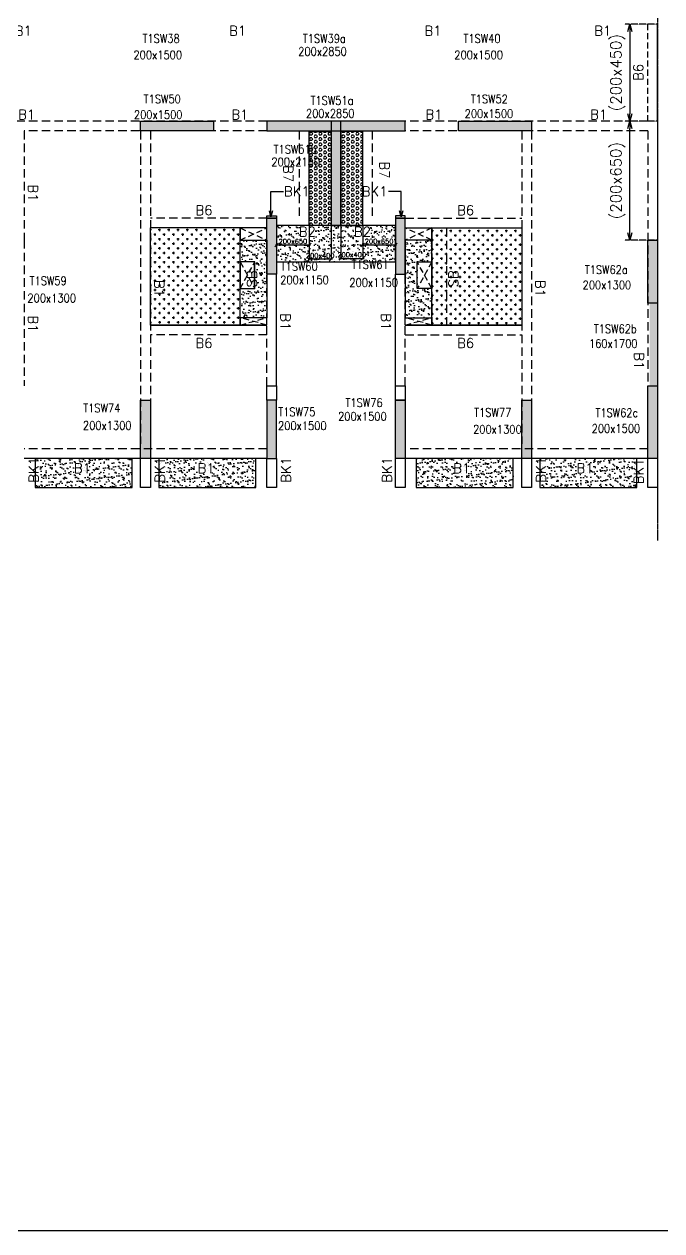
# Model space of a CAD drawing. Header units: millimetres. Extents: x 1078357 to 2594950, y -5122486 to -4636555.
# Drawn here: x 1261697 to 1274835, y -4684349 to -4659484 of the extents above; entities that cross this region are included whole.
import ezdxf

# ---------------------------------------------------------------- set-up
doc = ezdxf.new("R2010")
doc.units = ezdxf.units.MM
doc.header["$PDMODE"] = 35
for name, pattern in [('CONTINOUS', [0]), ('DOT', [0.25, 0, -0.25]), ('HIDDEN', [0.375, 0.25, -0.125]), ('New Retail block$0$CONTINOUS', [0])]:
    doc.linetypes.add(name, pattern=pattern)
doc.layers.get('0').update_dxf_attribs({"lineweight": 0})
doc.layers.get('Defpoints').update_dxf_attribs({"lineweight": 0})
for name, color, linetype in [('B-200x325', 201, 'HIDDEN'), ('DROP SLAB', 8, 'Continuous'), ('EXPANSION JOINT', 10, 'HIDDEN'), ('NON STR. RCC WALL', 6, 'Continuous'), ('S-BEAM', 3, 'HIDDEN'), ('S-BEAM NO.', 6, 'Continuous'), ('S-COLUMN', 1, 'Continuous'), ('S-COLUMN_START', 4, 'Continuous'), ('S-CUTOUT', 8, 'HIDDEN'), ('S-DIM', 2, 'Continuous'), ('S-SLAB-PROJECTION', 54, 'New Retail block$0$CONTINOUS'), ('SLAB FOLD', 8, 'Continuous')]:
    doc.layers.add(name, color=color, linetype=linetype)
for name, color, linetype, lineweight in [('Boundary', 40, 'Continuous', 30), ('COL. NO.', 30, 'Continuous', 25), ('COL. SIZE', 7, 'Continuous', 25), ('DIM', 9, 'Continuous', 25), ('HATCH', 8, 'Continuous', 30)]:
    doc.layers.add(name, color=color, linetype=linetype, lineweight=lineweight)
doc.styles.add('Roman', font='romans')
doc.styles.add('ROMANS', font='romans.shx', dxfattribs={"width": 0.85})
doc.dimstyles.new('HARESH', dxfattribs={"dimtxt": 150, "dimasz": 75, "dimexe": 0, "dimexo": 0, "dimgap": 25, "dimtad": 1, "dimdec": 0, "dimdsep": 46, "dimtxsty": 'Roman', "dimblk": 'OBLIQUE', "dimcen": 225, "dimdle": 25, "dimclrd": 2, "dimclre": 2, "dimclrt": 7, "dimadec": 8, "dimazin": 1, "dimtfac": 1, "dimtdec": 0, "dimtmove": 0, "dimatfit": 0, "dimfxl": 1, "dimlwd": -1, "dimlwe": -1, "dimarcsym": 0})
pattern_1 = [(180, (135672.024, 213489.83), (-7e-15, -54.99261315), [31.75, -63.5]), (300, (135672.024, 213489.83), (47.625, 27.4963066), [31.75, -63.5]), (240, (135640.274, 213489.83), (47.625, -27.4963066), [31.75, -63.5])]

# ---------------------------------------------------------------- blocks, each defined once
blk = doc.blocks.new('_Open30')
at = {"color": 0, "linetype": 'ByBlock', "lineweight": -2}
for p, q in [((-1, 0.27), (0, 0)), ((0, 0), (-1, -0.27)), ((0, 0), (-1, 0))]:
    blk.add_line(p, q, dxfattribs=at)
blk = doc.blocks.new('*D1608')
at = {"layer": 'Defpoints', "color": 0, "linetype": 'CONTINOUS', "ltscale": 0.5, "transparency": 16777216}
for p in [(1274173, -4661484), (1274747, -4661484, 0), (1274747, -4663934, 0)]:
    blk.add_point(p, dxfattribs=at)
at = {"layer": 'S-DIM', "color": 2, "linetype": 'DOT', "ltscale": 0.5, "transparency": 16777216}
for p, q in [((1274747, -4661484), (1274073, -4661484)), ((1274747, -4663934), (1274073, -4663934))]:
    blk.add_line(p, q, dxfattribs=at)
at = {"layer": 'S-DIM', "color": 2, "linetype": 'CONTINOUS', "ltscale": 0.5, "transparency": 16777216}
blk.add_line((1274173, -4663784), (1274173, -4661634), dxfattribs=at)
at = {"layer": 'S-DIM', "color": 2, "linetype": 'CONTINOUS', "ltscale": 0.5, "transparency": 16777216, "xscale": 150, "yscale": 150, "zscale": 150}
for p, rotation in [((1274173, -4661484), 90), ((1274173, -4663934), 270)]:
    blk.add_blockref('_Open30', p, dxfattribs=dict(at, rotation=rotation))
at = {"layer": 'S-DIM', "color": 7, "linetype": 'CONTINOUS', "ltscale": 0.5, "transparency": 16777216, "insert": (1273926, -4662709), "char_height": 225, "attachment_point": 5, "rotation": 90, "style": 'Roman'}
blk.add_mtext('(200x650)', dxfattribs=at)
blk = doc.blocks.new('*D1609')
at = {"layer": 'Defpoints', "color": 0, "linetype": 'CONTINOUS', "ltscale": 0.5, "transparency": 16777216}
for p in [(1274747, -4659484, 0), (1274173, -4661484), (1274747, -4661484, 0)]:
    blk.add_point(p, dxfattribs=at)
at = {"layer": 'S-DIM', "color": 2, "linetype": 'DOT', "ltscale": 0.5, "transparency": 16777216}
for p, q in [((1274747, -4659484), (1274073, -4659484)), ((1274747, -4661484), (1274073, -4661484))]:
    blk.add_line(p, q, dxfattribs=at)
at = {"layer": 'S-DIM', "color": 2, "linetype": 'CONTINOUS', "ltscale": 0.5, "transparency": 16777216}
blk.add_line((1274173, -4659634), (1274173, -4661334), dxfattribs=at)
at = {"layer": 'S-DIM', "color": 2, "linetype": 'CONTINOUS', "ltscale": 0.5, "transparency": 16777216, "xscale": 150, "yscale": 150, "zscale": 150}
for p, rotation in [((1274173, -4659484), 90), ((1274173, -4661484), 270)]:
    blk.add_blockref('_Open30', p, dxfattribs=dict(at, rotation=rotation))
at = {"layer": 'S-DIM', "color": 7, "linetype": 'CONTINOUS', "ltscale": 0.5, "transparency": 16777216, "insert": (1273926, -4660484), "char_height": 225, "attachment_point": 5, "rotation": 90, "style": 'Roman'}
blk.add_mtext('(200x450)', dxfattribs=at)
blk = doc.blocks.new('_Oblique')
at = {"color": 0, "linetype": 'ByBlock', "lineweight": -2}
blk.add_line((-0.5, -0.5), (0.5, 0.5), dxfattribs=at)
blk = doc.blocks.new('*D1115')
at = {"layer": 'Defpoints', "color": 0, "ltscale": 700, "transparency": 16777216}
for p in [(1267571, -4663635, 0), (1268021, -4663635, 0), (1267571, -4664330)]:
    blk.add_point(p, dxfattribs=at)
at = {"layer": 'DIM', "color": 2, "ltscale": 700, "transparency": 16777216}
for p, q in [((1267571, -4663635), (1267571, -4664330)), ((1268021, -4663635), (1268021, -4664330)), ((1268046, -4664330), (1267546, -4664330))]:
    blk.add_line(p, q, dxfattribs=at)
at = {"layer": 'DIM', "color": 2, "ltscale": 700, "transparency": 16777216, "xscale": 75, "yscale": 75, "zscale": 75, "rotation": 180}
blk.add_blockref('_Oblique', (1267571, -4664330), dxfattribs=at)
at = {"layer": 'DIM', "color": 2, "ltscale": 700, "transparency": 16777216, "xscale": 75, "yscale": 75, "zscale": 75}
blk.add_blockref('_Oblique', (1268021, -4664330), dxfattribs=at)
at = {"layer": 'DIM', "color": 7, "ltscale": 700, "transparency": 16777216, "insert": (1267796, -4664255), "char_height": 150, "attachment_point": 5, "style": 'Roman'}
blk.add_mtext('{\\H0.666667x;200x400}', dxfattribs=at)
blk = doc.blocks.new('*D1116')
at = {"layer": 'Defpoints', "color": 0, "ltscale": 700, "transparency": 16777216}
for p in [(1266897, -4663635, 0), (1267571, -4663635, 0), (1266897, -4664037)]:
    blk.add_point(p, dxfattribs=at)
at = {"layer": 'DIM', "color": 2, "ltscale": 700, "transparency": 16777216}
for p, q in [((1266897, -4663635), (1266897, -4664037)), ((1267571, -4663635), (1267571, -4664037)), ((1267596, -4664037), (1266872, -4664037))]:
    blk.add_line(p, q, dxfattribs=at)
at = {"layer": 'DIM', "color": 2, "ltscale": 700, "transparency": 16777216, "xscale": 75, "yscale": 75, "zscale": 75, "rotation": 180}
blk.add_blockref('_Oblique', (1266897, -4664037), dxfattribs=at)
at = {"layer": 'DIM', "color": 2, "ltscale": 700, "transparency": 16777216, "xscale": 75, "yscale": 75, "zscale": 75}
blk.add_blockref('_Oblique', (1267571, -4664037), dxfattribs=at)
at = {"layer": 'DIM', "color": 7, "ltscale": 700, "transparency": 16777216, "insert": (1267234, -4663962), "char_height": 150, "attachment_point": 5, "style": 'Roman'}
blk.add_mtext('{\\H0.666667x;200x650}', dxfattribs=at)
blk = doc.blocks.new('*D1117')
at = {"layer": 'Defpoints', "color": 0, "ltscale": 700, "transparency": 16777216}
for p in [(1268221, -4663635, 0), (1268672, -4663635, 0), (1268672, -4664312)]:
    blk.add_point(p, dxfattribs=at)
at = {"layer": 'DIM', "color": 2, "ltscale": 700, "transparency": 16777216}
for p, q in [((1268221, -4663635), (1268221, -4664312)), ((1268672, -4663635), (1268672, -4664312)), ((1268196, -4664312), (1268697, -4664312))]:
    blk.add_line(p, q, dxfattribs=at)
at = {"layer": 'DIM', "color": 2, "ltscale": 700, "transparency": 16777216, "xscale": 75, "yscale": 75, "zscale": 75, "rotation": 180}
blk.add_blockref('_Oblique', (1268221, -4664312), dxfattribs=at)
at = {"layer": 'DIM', "color": 2, "ltscale": 700, "transparency": 16777216, "xscale": 75, "yscale": 75, "zscale": 75}
blk.add_blockref('_Oblique', (1268672, -4664312), dxfattribs=at)
at = {"layer": 'DIM', "color": 7, "ltscale": 700, "transparency": 16777216, "insert": (1268446, -4664237), "char_height": 150, "attachment_point": 5, "style": 'Roman'}
blk.add_mtext('{\\H0.666667x;200x400}', dxfattribs=at)
blk = doc.blocks.new('*D1118')
at = {"layer": 'Defpoints', "color": 0, "ltscale": 700, "transparency": 16777216}
for p in [(1268672, -4663635, 0), (1269346, -4663635, 0), (1269346, -4664035)]:
    blk.add_point(p, dxfattribs=at)
at = {"layer": 'DIM', "color": 2, "ltscale": 700, "transparency": 16777216}
for p, q in [((1268672, -4663635), (1268672, -4664035)), ((1269346, -4663635), (1269346, -4664035)), ((1268647, -4664035), (1269371, -4664035))]:
    blk.add_line(p, q, dxfattribs=at)
at = {"layer": 'DIM', "color": 2, "ltscale": 700, "transparency": 16777216, "xscale": 75, "yscale": 75, "zscale": 75, "rotation": 180}
blk.add_blockref('_Oblique', (1268672, -4664035), dxfattribs=at)
at = {"layer": 'DIM', "color": 2, "ltscale": 700, "transparency": 16777216, "xscale": 75, "yscale": 75, "zscale": 75}
blk.add_blockref('_Oblique', (1269346, -4664035), dxfattribs=at)
at = {"layer": 'DIM', "color": 7, "ltscale": 700, "transparency": 16777216, "insert": (1269009, -4663960), "char_height": 150, "attachment_point": 5, "style": 'Roman'}
blk.add_mtext('{\\H0.666667x;200x650}', dxfattribs=at)

msp = doc.modelspace()

# ---------------------------------------------------------------- hatches: boundary and pattern name
at = {"layer": 'DROP SLAB'}
h = msp.add_hatch(dxfattribs=at)
h.set_pattern_fill('CROSS', color=8, scale=15, angle=0.03079)
h.set_pattern_definition([(180.03079016, (-8617568.45, 37489287.17), (-95.19879988, -95.30117261), [47.625, -142.875]), (270.03079016, (-8617592.27, 37489310.97), (95.30117261, -95.19879988), [47.625, -142.875])])
h.paths.add_polyline_path([(1266146.5, -4663684.4), (1264296.5, -4663684.4), (1264296.5, -4665684.2), (1266146.5, -4665684.2)])
h = msp.add_hatch(dxfattribs=at)
h.set_pattern_fill('CROSS', color=8, scale=15, angle=0.03079)
h.set_pattern_definition([(180.03079016, (-7520343.41, 32805267.97), (-95.19879988, -95.30117261), [47.625, -142.875]), (270.03079016, (-7520367.23, 32805291.77), (95.30117261, -95.19879988), [47.625, -142.875])])
h.paths.add_polyline_path([(1270096.5, -4663684.4), (1271946.5, -4663684.4), (1271946.5, -4665684.2), (1270096.5, -4665684.2)])
h = msp.add_hatch(dxfattribs=at)
h.set_pattern_fill('CROSS', color=8, scale=15, angle=0.03079)
h.set_pattern_definition([(180.03079016, (-7520343.73, 32805267.98), (-95.19879988, -95.30117261), [47.625, -142.875]), (270.03079016, (-7520367.555, 32805291.78), (95.30117261, -95.19879988), [47.625, -142.875])])
h.paths.add_polyline_path([(1270096.5, -4663684.4), (1271946.5, -4663684.4), (1271946.5, -4665684.2), (1270096.5, -4665684.2)])
at = {"layer": 'HATCH', "ltscale": 1000}
h = msp.add_hatch(dxfattribs=at)
h.set_pattern_fill('HEX', color=8, scale=10, angle=180)
h.set_pattern_definition(pattern_1)
h.paths.add_polyline_path([(1268021.7, -4661695), (1267571.7, -4661695), (1267571.7, -4663634.3), (1268021.7, -4663634.3)])
h = msp.add_hatch(dxfattribs=at)
h.set_pattern_fill('HEX', color=8, scale=10, angle=180)
h.set_pattern_definition(pattern_1)
h.paths.add_polyline_path([(1268222.1, -4661695), (1268672.1, -4661695), (1268672.1, -4663634.3), (1268222.1, -4663634.3)])
at = {"layer": 'HATCH'}
h = msp.add_hatch(dxfattribs=at)
h.set_pattern_fill('AR-SAND', color=8, scale=3, angle=179.97015)
h.set_pattern_definition([(37.47015413, (-3817536.08, 18703074.23), (-4.72361136, 146.8264517), [0, -115.824, 0, -129.54, 0, -123.825]), (7.4701541, (-3817536.08, 18703074.23), (134.9689868, 214.9772528), [0, -62.484, 0, -104.394, 0, -40.005]), (327.4701541, (-3817629.81, 18703074.28), (237.2979035, 0.3075449), [0, -38.1, 0, -137.16, 0, -179.07]), (317.4701541, (-3817629.81, 18703074.28), (229.1017424, 66.759465), [0, -19.05, 0, -89.916, 0, -102.87])])
h.paths.add_polyline_path([(1269346.9, -4663634.3), (1266896.9, -4663634.3), (1266896.9, -4664384.3), (1269346.9, -4664384.3)])
h = msp.add_hatch(dxfattribs=at)
h.set_pattern_fill('AR-SAND', color=8, scale=3, angle=359.97015)
h.set_pattern_definition([(37.47015413, (-4938697.27, 23611041.17), (-4.72361136, 146.8264517), [0, -115.824, 0, -129.54, 0, -123.825]), (7.4701541, (-4938697.27, 23611041.17), (134.9689868, 214.9772528), [0, -62.484, 0, -104.394, 0, -40.005]), (327.47015413, (-4938791, 23611041.22), (237.29790347, 0.3075449), [0, -38.1, 0, -137.16, 0, -179.07]), (317.4701541, (-4938791, 23611041.22), (229.1017424, 66.759465), [0, -19.05, 0, -89.916, 0, -102.87])])
h.paths.add_polyline_path([(1266695.8, -4665534.4), (1266145.8, -4665534.4), (1266145.8, -4664934.4), (1266445.8, -4664934.4), (1266445.8, -4664384.4), (1266145.8, -4664384.5), (1266145.8, -4663934.4), (1266695.8, -4663934.4)])
h = msp.add_hatch(dxfattribs=at)
h.set_pattern_fill('AR-SAND', color=8, scale=3, angle=180.02985)
h.set_pattern_definition([(37.47015413, (-4938696.5, 23611041.1), (-4.72361136, 146.8264517), [0, -115.824, 0, -129.54, 0, -123.825]), (7.4701541, (-4938696.5, 23611041.1), (134.9689868, 214.9772528), [0, -62.484, 0, -104.394, 0, -40.005]), (327.47015413, (-4938790.22, 23611041.14), (237.29790347, 0.3075449), [0, -38.1, 0, -137.16, 0, -179.07]), (317.4701541, (-4938790.22, 23611041.14), (229.1017424, 66.759465), [0, -19.05, 0, -89.916, 0, -102.87])])
h.paths.add_polyline_path([(1269546.6, -4665534.4), (1270096.6, -4665534.4), (1270096.6, -4664934.3), (1269796.6, -4664934.3), (1269796.6, -4664384.4), (1270096.6, -4664384.4), (1270096.6, -4663934.4), (1269546.6, -4663934.4)])
h = msp.add_hatch(dxfattribs=at)
h.set_pattern_fill('AR-SAND', color=8, scale=3, angle=179.97015)
h.set_pattern_definition([(37.47015413, (-3816211.08, 18703074.25), (-4.72361136, 146.8264517), [0, -115.824, 0, -129.54, 0, -123.825]), (7.4701541, (-3816211.08, 18703074.25), (134.9689868, 214.9772528), [0, -62.484, 0, -104.394, 0, -40.005]), (327.4701541, (-3816304.81, 18703074.3), (237.2979035, 0.3075449), [0, -38.1, 0, -137.16, 0, -179.07]), (317.4701541, (-3816304.81, 18703074.3), (229.1017424, 66.759465), [0, -19.05, 0, -89.916, 0, -102.87])])
h.paths.add_polyline_path([(1263921.9, -4668434.4), (1261921.9, -4668434.4), (1261921.9, -4669034.4), (1263921.9, -4669034.4)])
h = msp.add_hatch(dxfattribs=at)
h.set_pattern_fill('AR-SAND', color=8, scale=3, angle=179.97015)
h.set_pattern_definition([(37.47015413, (-3818761.08, 18703074.25), (-4.72361136, 146.8264517), [0, -115.824, 0, -129.54, 0, -123.825]), (7.4701541, (-3818761.08, 18703074.25), (134.9689868, 214.9772528), [0, -62.484, 0, -104.394, 0, -40.005]), (327.4701541, (-3818854.81, 18703074.3), (237.2979035, 0.3075449), [0, -38.1, 0, -137.16, 0, -179.07]), (317.4701541, (-3818854.81, 18703074.3), (229.1017424, 66.759465), [0, -19.05, 0, -89.916, 0, -102.87])])
h.paths.add_polyline_path([(1266471.9, -4668434.4), (1264471.9, -4668434.4), (1264471.9, -4669034.4), (1266471.9, -4669034.4)])
h = msp.add_hatch(dxfattribs=at)
h.set_pattern_fill('AR-SAND', color=8, scale=3, angle=179.97015)
h.set_pattern_definition([(37.47015413, (-3824061.08, 18703074.25), (-4.72361136, 146.8264517), [0, -115.824, 0, -129.54, 0, -123.825]), (7.4701541, (-3824061.08, 18703074.25), (134.9689868, 214.9772528), [0, -62.484, 0, -104.394, 0, -40.005]), (327.4701541, (-3824154.81, 18703074.3), (237.2979035, 0.3075449), [0, -38.1, 0, -137.16, 0, -179.07]), (317.4701541, (-3824154.81, 18703074.3), (229.1017424, 66.759465), [0, -19.05, 0, -89.916, 0, -102.87])])
h.paths.add_polyline_path([(1271771.9, -4668434.4), (1269771.9, -4668434.4), (1269771.9, -4669034.4), (1271771.9, -4669034.4)])
h = msp.add_hatch(dxfattribs=at)
h.set_pattern_fill('AR-SAND', color=8, scale=3, angle=179.97015)
h.set_pattern_definition([(37.47015413, (-3826611.08, 18703074.25), (-4.72361136, 146.8264517), [0, -115.824, 0, -129.54, 0, -123.825]), (7.4701541, (-3826611.08, 18703074.25), (134.9689868, 214.9772528), [0, -62.484, 0, -104.394, 0, -40.005]), (327.4701541, (-3826704.81, 18703074.3), (237.2979035, 0.3075449), [0, -38.1, 0, -137.16, 0, -179.07]), (317.4701541, (-3826704.81, 18703074.3), (229.1017424, 66.759465), [0, -19.05, 0, -89.916, 0, -102.87])])
h.paths.add_polyline_path([(1274321.9, -4668434.4), (1272321.9, -4668434.4), (1272321.9, -4669034.4), (1274321.9, -4669034.4)])
at = {"layer": 'S-COLUMN', "lineweight": 25}
h = msp.add_hatch(color=1, dxfattribs=at)
h.dxf.hatch_style = 1
h.paths.add_polyline_path([(1264096.7, -4661484.4), (1265596.7, -4661484.4), (1265596.7, -4661684.4), (1264096.7, -4661684.4)])
h = msp.add_hatch(color=1, dxfattribs=at)
h.dxf.hatch_style = 1
h.paths.add_polyline_path([(1268021.7, -4663634.3), (1268221.7, -4663634.3), (1268221.7, -4661484.3), (1268021.7, -4661484.3)])
h = msp.add_hatch(color=1, dxfattribs=at)
h.dxf.hatch_style = 1
h.paths.add_polyline_path([(1270646.7, -4661484.4), (1272146.7, -4661484.4), (1272146.7, -4661684.4), (1270646.7, -4661684.4)])
at = {"layer": 'S-COLUMN', "lineweight": 25, "extrusion": (-1.00316e-06, -1.91639e-11, 1)}
h = msp.add_hatch(color=1, dxfattribs=at)
h.dxf.hatch_style = 1
h.paths.add_polyline_path([(1266696.7, -4663484.4), (1266896.7, -4663484.4), (1266896.7, -4664634.4), (1266696.7, -4664634.4)])
at = {"layer": 'S-COLUMN', "lineweight": 25}
h = msp.add_hatch(color=1, dxfattribs=at)
h.dxf.hatch_style = 1
h.paths.add_polyline_path([(1269546.7, -4663484.4), (1269346.7, -4663484.4), (1269346.7, -4664634.4), (1269546.7, -4664634.4)])
h = msp.add_hatch(color=1, dxfattribs=at)
h.dxf.hatch_style = 1
h.paths.add_polyline_path([(1274546.7, -4663934.4), (1274746.7, -4663934.4), (1274746.7, -4665234.4), (1274546.7, -4665234.4)])
at = {"layer": 'S-COLUMN', "lineweight": 25, "extrusion": (1.00316e-06, -2.11765e-11, 1)}
h = msp.add_hatch(color=1, dxfattribs=at)
h.dxf.hatch_style = 1
h.paths.add_polyline_path([(1274746.7, -4666934.4), (1274586.7, -4666934.4), (1274586.7, -4665234.4), (1274746.7, -4665234.4)])
at = {"layer": 'S-COLUMN', "lineweight": 25}
h = msp.add_hatch(color=1, dxfattribs=at)
h.dxf.hatch_style = 1
h.paths.add_polyline_path([(1274746.7, -4668434.4), (1274546.7, -4668434.4), (1274546.7, -4666934.4), (1274746.7, -4666934.4)])
h = msp.add_hatch(color=1, dxfattribs=at)
h.dxf.hatch_style = 1
h.paths.add_polyline_path([(1264296.7, -4667234.4), (1264296.7, -4668434.4), (1264096.7, -4668434.4), (1264096.7, -4667234.4)])
at = {"layer": 'S-COLUMN', "lineweight": 25, "extrusion": (-1.00316e-06, -1.91639e-11, 1)}
h = msp.add_hatch(color=1, dxfattribs=at)
h.dxf.hatch_style = 1
h.paths.add_polyline_path([(1266696.7, -4668434.4), (1266896.7, -4668434.4), (1266896.7, -4667234.4), (1266696.7, -4667234.4)])
at = {"layer": 'S-COLUMN', "lineweight": 25}
h = msp.add_hatch(color=1, dxfattribs=at)
h.dxf.hatch_style = 1
h.paths.add_polyline_path([(1269546.7, -4667234.4), (1269546.7, -4668434.4), (1269346.7, -4668434.4), (1269346.7, -4667234.4)])
h = msp.add_hatch(color=1, dxfattribs=at)
h.dxf.hatch_style = 1
h.paths.add_polyline_path([(1272146.7, -4667234.4), (1272146.7, -4668434.4), (1271946.7, -4668434.4), (1271946.7, -4667234.4)])
at = {"layer": 'S-COLUMN_START', "lineweight": 25}
h = msp.add_hatch(color=256, dxfattribs=at)
h.dxf.hatch_style = 1
h.paths.add_polyline_path([(1266696.7, -4661684.3), (1269546.7, -4661684.3), (1269546.7, -4661484.3), (1266696.7, -4661484.3)])

# ---------------------------------------------------------------- linework, layer by layer
at = {"layer": 'Boundary', "ltscale": 700, "elevation": 0}
msp.add_lwpolyline([(1220842.9, -4636994.1), (1327544.7, -4636994.1), (1327544.7, -4684348.8), (1220842.9, -4684348.8)], close=True, dxfattribs=at)
at = {"layer": 'DROP SLAB', "color": 3, "linetype": 'CONTINOUS', "ltscale": 500, "elevation": 0}
for points in [[(1266146.5, -4663684.4), (1264296.5, -4663684.4), (1264296.5, -4665684.2), (1266146.5, -4665684.2)], [(1266146.6, -4663934.4), (1266696.4, -4663934.4), (1266696.4, -4663684.3), (1266146.6, -4663684.3)], [(1270096.6, -4663934.4), (1269546.7, -4663934.4), (1269546.7, -4663684.3), (1270096.6, -4663684.3)], [(1270096.5, -4663684.4), (1271946.5, -4663684.4), (1271946.5, -4665684.2), (1270096.5, -4665684.2)], [(1270096.5, -4663684.4), (1271946.5, -4663684.4), (1271946.5, -4665684.2), (1270096.5, -4665684.2)], [(1266146.5, -4664934.4), (1266446.5, -4664934.4), (1266446.5, -4664384.4), (1266146.5, -4664384.4)], [(1270096.6, -4664934.4), (1269796.6, -4664934.4), (1269796.6, -4664384.4), (1270096.6, -4664384.4)], [(1266146.1, -4665684.1), (1266696.1, -4665684.1), (1266696.1, -4665534.4), (1266146.1, -4665534.4)], [(1270096.6, -4665684.1), (1269546.6, -4665684.1), (1269546.6, -4665534.4), (1270096.6, -4665534.4)]]:
    msp.add_lwpolyline(points, close=True, dxfattribs=at)
at = {"layer": 'EXPANSION JOINT'}
msp.add_line((1274746.9, -4649794.4, 0), (1274746.9, -4670126.9, 0), dxfattribs=at)
msp.add_line((1274746.9, -4649794.4, 0), (1274746.9, -4670126.9, 0), dxfattribs=at)
at = {"layer": 'NON STR. RCC WALL', "elevation": 0}
for points in [[(1266896.6, -4666934.3), (1266896.6, -4667234.3), (1266696.7, -4667234.3), (1266696.7, -4666934.3)], [(1269546.6, -4666934.3), (1269546.6, -4667234.3), (1269346.7, -4667234.3), (1269346.7, -4666934.3)]]:
    msp.add_lwpolyline(points, close=True, dxfattribs=at)
at = {"layer": 'S-BEAM', "linetype": 'HIDDEN', "ltscale": 500}
msp.add_line((1274546.9, -4661484.4, 0), (1274546.9, -4659484.3, 0), dxfattribs=at)
at = {"layer": 'S-BEAM', "linetype": 'Continuous', "ltscale": 500}
msp.add_line((1274746.9, -4661484.4, 0), (1274746.9, -4659484.4, 0), dxfattribs=at)
at = {"layer": 'S-BEAM', "linetype": 'HIDDEN', "ltscale": 700}
for p, q in [((1266696.9, -4661484.4, 0), (1255840.3, -4661484.4, 0)), ((1274546.9, -4661484.4, 0), (1269546.9, -4661484.4, 0)), ((1266696.9, -4661684.4, 0), (1261696.9, -4661684.4, 0)), ((1261696.9, -4661684.4, 0), (1261696.9, -4663934.3, 0)), ((1264096.9, -4661684.4, 0), (1264096.9, -4668134.3, 0)), ((1264296.9, -4661684.4, 0), (1264296.9, -4668134.3, 0)), ((1274546.9, -4661684.4, 0), (1269546.9, -4661684.4, 0)), ((1271946.9, -4661684.4, 0), (1271946.9, -4668134.3, 0)), ((1272146.9, -4661684.4, 0), (1272146.9, -4668134.3, 0)), ((1274546.9, -4661684.4, 0), (1274546.9, -4666934.3, 0)), ((1270096.6, -4663684.7, 0), (1270096.6, -4665684.4, 0)), ((1270396.6, -4663684.7, 0), (1270396.6, -4665684.4, 0)), ((1261696.9, -4663934.3, 0), (1261696.9, -4666934.3, 0)), ((1266696.9, -4666934.3, 0), (1266696.9, -4664634.3, 0)), ((1269546.9, -4666934.3, 0), (1269546.9, -4664634.3, 0)), ((1266696.9, -4668234.3, 0), (1261696.9, -4668234.3, 0)), ((1274546.9, -4668234.3, 0), (1269546.9, -4668234.3, 0))]:
    msp.add_line(p, q, dxfattribs=at)
at = {"layer": 'S-BEAM', "linetype": 'CONTINOUS', "ltscale": 700}
for p, q in [((1274746.9, -4661484.4, 0), (1274746.9, -4666934.3, 0)), ((1266896.9, -4666934.3, 0), (1266896.9, -4664634.3, 0)), ((1269346.9, -4666934.3, 0), (1269346.9, -4664634.3, 0)), ((1266696.9, -4668434.3, 0), (1261696.9, -4668434.3, 0)), ((1264096.6, -4669034.4, 0), (1264096.6, -4668434.4, 0)), ((1264296.6, -4668434.4, 0), (1264296.6, -4669034.4, 0)), ((1266696.6, -4669034.4, 0), (1266696.6, -4668434.4, 0)), ((1266896.6, -4668434.4, 0), (1266896.6, -4669034.4, 0)), ((1269346.6, -4669034.4, 0), (1269346.6, -4668434.4, 0)), ((1269546.6, -4668434.4, 0), (1269546.6, -4669034.4, 0)), ((1274546.9, -4668434.3, 0), (1269546.9, -4668434.3, 0)), ((1271946.6, -4669034.4, 0), (1271946.6, -4668434.4, 0)), ((1272146.6, -4668434.4, 0), (1272146.6, -4669034.4, 0)), ((1274546.6, -4669034.3, 0), (1274546.6, -4668434.3, 0)), ((1274746.6, -4668434.3, 0), (1274746.6, -4669034.3, 0)), ((1264296.6, -4669034.4, 0), (1264096.6, -4669034.4, 0)), ((1266896.6, -4669034.4, 0), (1266696.6, -4669034.4, 0)), ((1269546.6, -4669034.4, 0), (1269346.6, -4669034.4, 0)), ((1272146.6, -4669034.4, 0), (1271946.6, -4669034.4, 0)), ((1274746.6, -4669034.3, 0), (1274546.6, -4669034.3, 0))]:
    msp.add_line(p, q, dxfattribs=at)
at = {"layer": 'S-BEAM', "ltscale": 700}
for p, q in [((1267371.6, -4663434.5, 0), (1267371.6, -4661684.5, 0)), ((1268871.9, -4663434.5, 0), (1268871.9, -4661684.5, 0)), ((1266696.6, -4663484.4, 0), (1264296.7, -4663484.4, 0)), ((1269546.9, -4663484.5, 0), (1271946.7, -4663484.4, 0)), ((1266696.8, -4665884.2, 0), (1264296.8, -4665884.2, 0)), ((1269546.7, -4665884.2, 0), (1271946.7, -4665884.2, 0))]:
    msp.add_line(p, q, dxfattribs=at)
at = {"layer": 'S-BEAM', "linetype": 'Continuous', "ltscale": 700}
for p, q in [((1267571.6, -4663434.5, 0), (1267571.6, -4661695.1, 0)), ((1268671.9, -4663434.5, 0), (1268671.9, -4661695.1, 0)), ((1266696.6, -4663684.4, 0), (1264296.7, -4663684.4, 0)), ((1269346.9, -4663634.3, 0), (1266896.9, -4663634.3, 0)), ((1269546.9, -4663684.5, 0), (1271946.7, -4663684.4, 0)), ((1266696.8, -4665684.2, 0), (1264296.8, -4665684.2, 0)), ((1269546.7, -4665684.2, 0), (1271946.7, -4665684.2, 0))]:
    msp.add_line(p, q, dxfattribs=at)
at = {"layer": 'S-BEAM', "linetype": 'Continuous', "ltscale": 700, "elevation": 0}
for points in [[(1266897, -4663484.4), (1266696.9, -4663484.4), (1266696.9, -4663434.2), (1266897, -4663434.2)], [(1269346.9, -4663484.4), (1269546.9, -4663484.4), (1269546.9, -4663434.2), (1269346.9, -4663434.2)]]:
    msp.add_lwpolyline(points, close=True, dxfattribs=at)
at = {"layer": 'S-COLUMN', "color": 1, "lineweight": 25, "elevation": 0}
for points in [[(1264096.7, -4661484.4), (1265596.7, -4661484.4), (1265596.7, -4661684.4), (1264096.7, -4661684.4)], [(1268021.7, -4663634.3), (1268221.7, -4663634.3), (1268221.7, -4661484.3), (1268021.7, -4661484.3)], [(1270646.7, -4661484.4), (1272146.7, -4661484.4), (1272146.7, -4661684.4), (1270646.7, -4661684.4)], [(1269546.7, -4663484.4), (1269346.7, -4663484.4), (1269346.7, -4664634.4), (1269546.7, -4664634.4)], [(1274546.7, -4663934.4), (1274746.7, -4663934.4), (1274746.7, -4665234.4), (1274546.7, -4665234.4)], [(1274746.7, -4668434.4), (1274546.7, -4668434.4), (1274546.7, -4666934.4), (1274746.7, -4666934.4)], [(1264096.7, -4667234.4), (1264296.7, -4667234.4), (1264296.7, -4668434.4), (1264096.7, -4668434.4)], [(1269546.7, -4668434.4), (1269346.7, -4668434.4), (1269346.7, -4667234.4), (1269546.7, -4667234.4)], [(1271946.7, -4667234.6), (1272146.7, -4667234.6), (1272146.7, -4668434.4), (1271946.7, -4668434.4)]]:
    msp.add_lwpolyline(points, close=True, dxfattribs=at)
at = {"layer": 'S-COLUMN', "color": 1, "lineweight": 25, "extrusion": (-1.00316e-06, -1.91639e-11, 1), "elevation": -1.3}
for points in [[(1266696.7, -4663484.4), (1266896.7, -4663484.4), (1266896.7, -4664634.4), (1266696.7, -4664634.4)], [(1266696.7, -4668434.4), (1266896.7, -4668434.4), (1266896.7, -4667234.4), (1266696.7, -4667234.4)]]:
    msp.add_lwpolyline(points, close=True, dxfattribs=at)
at = {"layer": 'S-COLUMN_START', "color": 4, "lineweight": 25, "elevation": 0}
msp.add_lwpolyline([(1266696.7, -4661684.3), (1269546.7, -4661684.3), (1269546.7, -4661484.3), (1266696.7, -4661484.3)], close=True, dxfattribs=at)
at = {"layer": 'S-CUTOUT', "ltscale": 500}
for p, q in [((1266146.6, -4663934.4, 0), (1266696.4, -4663684.3, 0)), ((1266146.6, -4663684.3, 0), (1266696.6, -4663934.4, 0)), ((1270096.6, -4663684.3, 0), (1269546.6, -4663934.4, 0)), ((1270096.6, -4663934.4, 0), (1269546.7, -4663684.3, 0)), ((1266146.4, -4664934.4, 0), (1266446.5, -4664384.4, 0)), ((1266146.4, -4664384.4, 0), (1266446.5, -4664934.4, 0)), ((1270096.6, -4664934.4, 0), (1269796.6, -4664384.4, 0)), ((1270096.6, -4664384.4, 0), (1269796.6, -4664934.4, 0)), ((1266696.1, -4665684.4, 0), (1266146.1, -4665534.4, 0)), ((1266147, -4665684.1, 0), (1266696.1, -4665534.4, 0)), ((1270095.7, -4665684.1, 0), (1269546.6, -4665534.4, 0)), ((1269546.6, -4665684.4, 0), (1270096.6, -4665534.4, 0))]:
    msp.add_line(p, q, dxfattribs=at)
at = {"layer": 'S-SLAB-PROJECTION', "elevation": 0}
for points in [[(1269346.9, -4663634.3), (1266896.9, -4663634.3), (1266896.9, -4664384.3), (1269346.9, -4664384.3)], [(1263921.9, -4668434.4), (1261921.9, -4668434.4), (1261921.9, -4669034.4), (1263921.9, -4669034.4)], [(1266471.9, -4668434.4), (1264471.9, -4668434.4), (1264471.9, -4669034.4), (1266471.9, -4669034.4)], [(1271771.9, -4668434.4), (1269771.9, -4668434.4), (1269771.9, -4669034.4), (1271771.9, -4669034.4)], [(1274321.9, -4668434.4), (1272321.9, -4668434.4), (1272321.9, -4669034.4), (1274321.9, -4669034.4)]]:
    msp.add_lwpolyline(points, close=True, dxfattribs=at)
at = {"layer": 'SLAB FOLD', "color": 8, "ltscale": 1000, "elevation": 0}
for points in [[(1267571.6, -4661695), (1268021.6, -4661695), (1268021.6, -4663634.3), (1267571.6, -4663634.3)], [(1268671.9, -4661695), (1268221.8, -4661695), (1268221.8, -4663634.3), (1268671.9, -4663634.3)]]:
    msp.add_lwpolyline(points, close=True, dxfattribs=at)
for points in [[(1266695.8, -4665534.4), (1266145.8, -4665534.4), (1266145.8, -4664934.4), (1266445.8, -4664934.4), (1266445.8, -4664384.4), (1266145.8, -4664384.5), (1266145.8, -4663934.4), (1266695.8, -4663934.4), (1266695.8, -4665534.4)], [(1269546.6, -4665534.4), (1270096.6, -4665534.4), (1270096.6, -4664934.3), (1269796.6, -4664934.3), (1269796.6, -4664384.4), (1270096.6, -4664384.4), (1270096.6, -4663934.4), (1269546.6, -4663934.4), (1269546.6, -4665534.4)]]:
    msp.add_lwpolyline(points, dxfattribs=at)

# ---------------------------------------------------------------- texts
at = {"layer": 'B-200x325', "linetype": 'Continuous', "ltscale": 700, "style": 'ROMANS'}
for rotation, p in [(359.99945, (1265227.2, -4663419.2, -2.7)), (0.00134, (1270616.2, -4663419.2, -2.7)), (359.99945, (1265227.2, -4666156.3, -2.7)), (0.00134, (1270616.2, -4666156.4, -2.7))]:
    msp.add_text('B6', height=200, rotation=rotation, dxfattribs=at).set_placement(p)
at = {"layer": 'COL. NO.', "linetype": 'Continuous', "style": 'ROMANS', "width": 0.85}
for s, p in [('T1SW38', (1264136.2, -4659869, -320.4)), ('T1SW39a', (1267438.2, -4659869, -320.4)), ('T1SW40', (1270747.3, -4659869, -320.4)), ('T1SW50', (1264159.5, -4661113.9, -320.4)), ('T1SW51a', (1267597.4, -4661147, -320.4)), ('T1SW52', (1270897, -4661113.9, -320.4)), ('T1SW51b', (1266836, -4662150.2, -320.4)), ('T1SW60', (1266980.2, -4664563.8, -320.4)), ('T1SW61', (1268442.5, -4664526.1, -320.4)), ('T1SW62a', (1273245.8, -4664632.7, -320.4)), ('T1SW59', (1261809.7, -4664859.6, -320.4)), ('T1SW62b', (1273432.1, -4665850.1, -320.4)), ('T1SW76', (1268317.1, -4667372.1, -320.4)), ('T1SW74', (1262913.9, -4667482.7, -320.4)), ('T1SW75', (1266932, -4667561.6, -320.4)), ('T1SW77', (1270967.1, -4667573.5, -320.4)), ('T1SW62c', (1273464.9, -4667580, -323.1))]:
    msp.add_text(s, height=175, dxfattribs=at).set_placement(p)
at = {"layer": 'COL. SIZE', "linetype": 'Continuous', "style": 'ROMANS', "width": 0.85}
for s, p in [('200x1500', (1263948.6, -4660206.7, -320.4)), ('200x2850', (1267343.4, -4660134.7, -320.4)), ('200x1500', (1270559.7, -4660206.7, -320.4)), ('200x1500', (1263958.3, -4661437.4, -320.4)), ('200x2850', (1267502.5, -4661412.7, -320.4)), ('200x1500', (1270772.3, -4661417, -320.4)), ('200x2150', (1266790.3, -4662411.7, -320.4)), ('200x1150', (1266972.3, -4664842.9, -320.4)), ('200x1150', (1268396.8, -4664897, -320.4)), ('200x1300', (1273201.2, -4664946.8, -320.4)), ('200x1300', (1261763.8, -4665217.5, -320.4)), ('160x1700', (1273333.1, -4666154.5, -320.4)), ('200x1500', (1268164.7, -4667654, -320.4)), ('200x1300', (1262908.5, -4667840.6, -320.4)), ('200x1500', (1266927.3, -4667846.3, -320.4)), ('200x1300', (1270945.8, -4667920.7, -320.4)), ('200x1500', (1273388.1, -4667903.3, -323.1))]:
    msp.add_text(s, height=175, dxfattribs=at).set_placement(p)
at = {"layer": 'S-BEAM NO.', "linetype": 'HIDDEN', "ltscale": 500, "style": 'ROMANS'}
for s, rotation, p in [('B1', 359.99906, (1261504.4, -4659721.5, -2.7)), ('B1', 359.99906, (1265919.8, -4659721.5, -2.7)), ('B1', 359.99906, (1269944.3, -4659721.5, -2.7)), ('B1', 359.99906, (1273442.8, -4659721.5, -2.7)), ('B6', 90, (1274450.3, -4660654.2, -2.7)), ('B1', 0.00094, (1261571.3, -4661447.1, -2.7)), ('B1', 0.00094, (1265965.3, -4661447.1, -2.7)), ('B1', 0.00094, (1269963, -4661447.1, -2.7)), ('B1', 0.00094, (1273357.6, -4661447.1, -2.7)), ('B1', 269.99906, (1261780.1, -4662786.3, -2.7)), ('B1', 269.99906, (1264380.8, -4664755.6, -2.7)), ('B1', 269.99906, (1272230.8, -4664755.6, -2.7)), ('B1', 269.99906, (1261780.8, -4665484.7, -2.7)), ('B1', 269.99906, (1266980.8, -4665440.6, -2.7)), ('B1', 269.99906, (1269054.1, -4665440.6, -2.7)), ('B1', 269.99906, (1274266.6, -4666244.3, -2.7)), ('B1', 0.00094, (1262722.1, -4668734.6, -2.7)), ('B1', 0.00094, (1265270.7, -4668734.6, -2.7)), ('B1', 0.00094, (1270536.7, -4668734.6, -2.7)), ('B1', 0.00094, (1273074, -4668734.7, -2.7))]:
    msp.add_text(s, height=200, rotation=rotation, dxfattribs=at).set_placement(p)
at = {"layer": 'S-BEAM NO.', "linetype": 'Continuous', "ltscale": 700, "style": 'ROMANS'}
for s, rotation, p in [('B7', 269.99906, (1267036.8, -4662390.2, -2.7)), ('B7', 269.99906, (1269020.9, -4662313.7, -2.7)), ('BK1', 0.00094, (1267050, -4663031.7, -2.7)), ('BK1', 359.99906, (1268651, -4663031.7, -2.7)), ('SB', 90.00094, (1266491.3, -4664908.7, -2.7)), ('SB', 90.00094, (1270641.3, -4664908.7, -2.7))]:
    msp.add_text(s, height=200, rotation=rotation, dxfattribs=at).set_placement(p)
at = {"layer": 'S-BEAM NO.', "linetype": 'Continuous', "ltscale": 500, "style": 'ROMANS'}
for p in [(1267354.7, -4663862.3, -2.7), (1268491.4, -4663862.3, -2.7)]:
    msp.add_text('B2', height=200, dxfattribs=at).set_placement(p)
at = {"layer": 'S-BEAM NO.', "linetype": 'CONTINOUS', "ltscale": 700, "style": 'ROMANS'}
for p in [(1261992.2, -4668934, 50), (1264592.2, -4668934, 50), (1267192.2, -4668934, 50), (1269269.5, -4668934, 50), (1272442.2, -4668934, 50), (1274455.9, -4668964.8, 50)]:
    msp.add_text('BK1', height=200, rotation=90, dxfattribs=at).set_placement(p)

# ---------------------------------------------------------------- dimensions: what is measured, and where the dimension line sits
at = {"layer": 'DIM', "ltscale": 700}
for base, p1, p2, picture, middle in [((1266896.6, -4664037, 0), (1267571.3, -4663634.9, 0), (1266896.6, -4663634.9, 0), '*D1116', (1267233.9, -4663962, 0)), ((1269346.4, -4664035, 0), (1268671.5, -4663634.9, 0), (1269346.4, -4663634.9, 0), '*D1118', (1269009, -4663960, 0))]:
    dim = msp.add_linear_dim(base=base, p1=p1, p2=p2, text='{\\H0.666667x;200x650}', dimstyle='HARESH', override={"dimtxsty": 'Roman', "dimtmove": 1}, dxfattribs=at)
    dim.commit()
    dim.dimension.update_dxf_attribs({"geometry": picture, "text_midpoint": middle})
for base, p1, p2, picture, middle in [((1267571.3, -4664329.9, 0), (1268021.4, -4663634.9, 0), (1267571.3, -4663634.9, 0), '*D1115', (1267796.3, -4664329.9, 0)), ((1268671.5, -4664311.6, 0), (1268221.4, -4663634.9, 0), (1268671.5, -4663634.9, 0), '*D1117', (1268446.5, -4664311.6, 0))]:
    dim = msp.add_linear_dim(base=base, p1=p1, p2=p2, text='{\\H0.666667x;200x400}', dimstyle='HARESH', override={"dimtxsty": 'Roman'}, dxfattribs=at)
    dim.commit()
    dim.dimension.update_dxf_attribs({"geometry": picture, "text_midpoint": middle, "dimtype": 160})
at = {"layer": 'S-DIM', "linetype": 'CONTINOUS', "ltscale": 0.5}
for p1, angle, text, picture, middle in [((1274746.9, -4659484.4, 0), 90, '(200x450)', '*D1609', (1273926.4, -4660484.4, 0)), ((1274746.9, -4663934.3, 0), 270, '(200x650)', '*D1608', (1273926.4, -4662709.4, 0))]:
    dim = msp.add_linear_dim(base=(1274172.9, -4661484.4, 0), p1=p1, p2=(1274746.9, -4661484.4, 0), angle=angle, text=text, dimstyle='HARESH', override={"dimtxt": 225, "dimasz": 150, "dimexe": 100, "dimgap": 75, "dimtxsty": 'Roman', "dimblk1": 'Open30', "dimblk2": 'Open30', "dimsah": 1, "dimdle": 1, "dimfxl": 500, "dimarcsym": 1}, dxfattribs=at)
    dim.commit()
    dim.dimension.update_dxf_attribs({"geometry": picture, "text_midpoint": middle})

# ---------------------------------------------------------------- leaders
at = {"layer": 'S-BEAM NO.', "linetype": 'Continuous', "ltscale": 700}
for points in [[(1266780.5, -4663454.1, 0), (1266780.5, -4662934, 0), (1267039.3, -4662934, 0)], [(1269463.4, -4663454.1, 0), (1269463.4, -4662934, 0), (1269204.6, -4662934, 0)]]:
    msp.add_leader(points, dimstyle='HARESH', override={"dimasz": 125, "dimgap": 25, "dimtad": 0, "dimldrblk": 'Open30'}, dxfattribs=at)

doc.saveas('drawing.dxf')
